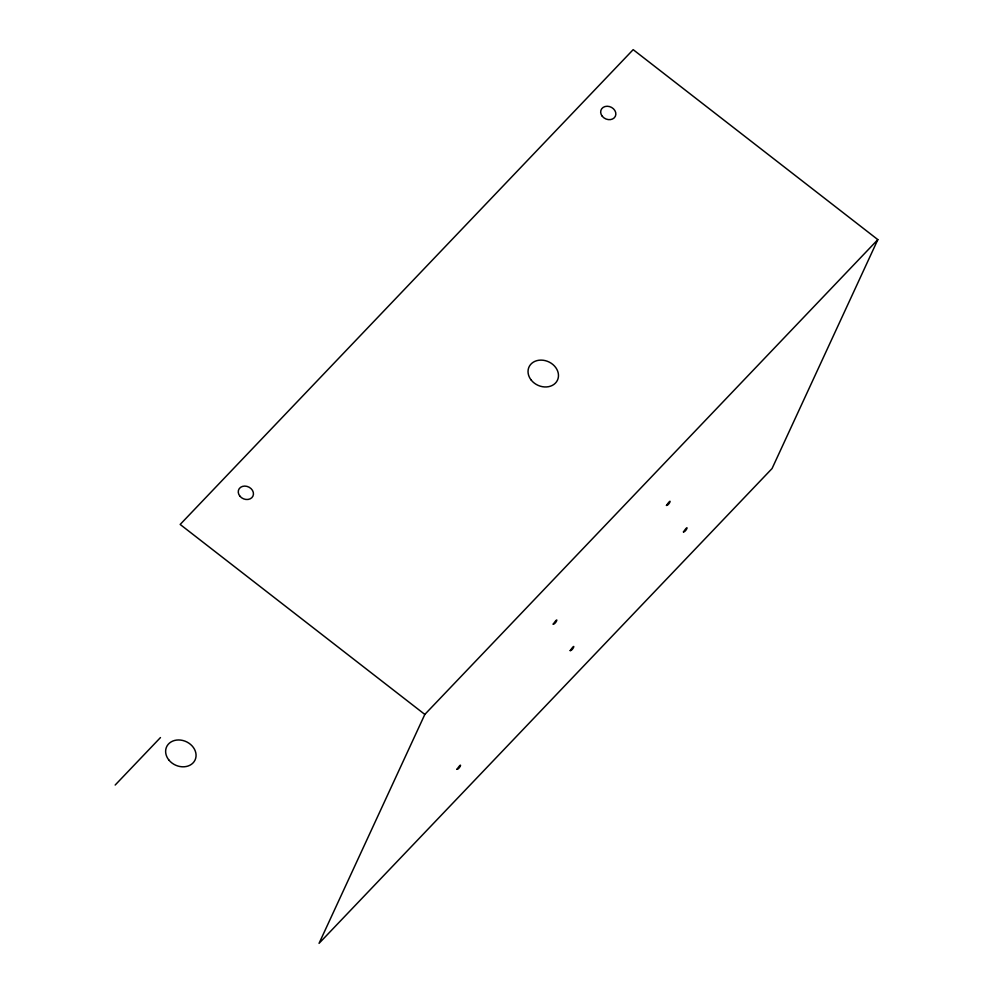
<?xml version="1.0" encoding="UTF-8"?>
<svg xmlns="http://www.w3.org/2000/svg" width="993" height="993" viewBox="0 0 993 993"><rect width="100%" height="100%" fill="white"/><g stroke="black" fill="none" stroke-linecap="round" stroke-linejoin="round"><path stroke-width="1.49" d="M424.83 714.426L319.051 943.35L772.058 468.547L877.837 239.623L633.174 49.65L180.167 524.453L424.83 714.426L877.837 239.623M115.163 785.041L160.469 737.563M456.941 769.314C459.734 769.426 463.396 759.906 456.941 769.314M553.225 624.125C556.03 624.237 559.692 614.717 553.225 624.125M570.193 650.614C572.986 650.725 576.648 641.205 570.193 650.614M666.477 505.425C669.282 505.536 672.944 496.004 666.477 505.425M683.445 531.913C686.237 532.025 689.899 522.504 683.445 531.913M168.934 760.104A15.677 12.897 24.8 0 0 195.013 760.104A15.677 12.897 24.8 0 0 178.603 739.959A15.677 12.897 24.8 0 0 168.934 760.104M531.342 380.257A15.677 12.897 24.8 0 0 557.421 380.269A15.677 12.897 24.8 0 0 541.011 360.111A15.677 12.897 24.8 0 0 531.342 380.257M602.304 116.318A7.832 6.455 24.8 0 0 615.337 116.318A7.832 6.455 24.8 0 0 607.133 106.251A7.832 6.455 24.8 0 0 602.304 116.318M239.896 496.165A7.832 6.455 24.8 0 0 252.93 496.165A7.832 6.455 24.8 0 0 244.725 486.086A7.832 6.455 24.8 0 0 239.896 496.165"/></g></svg>
